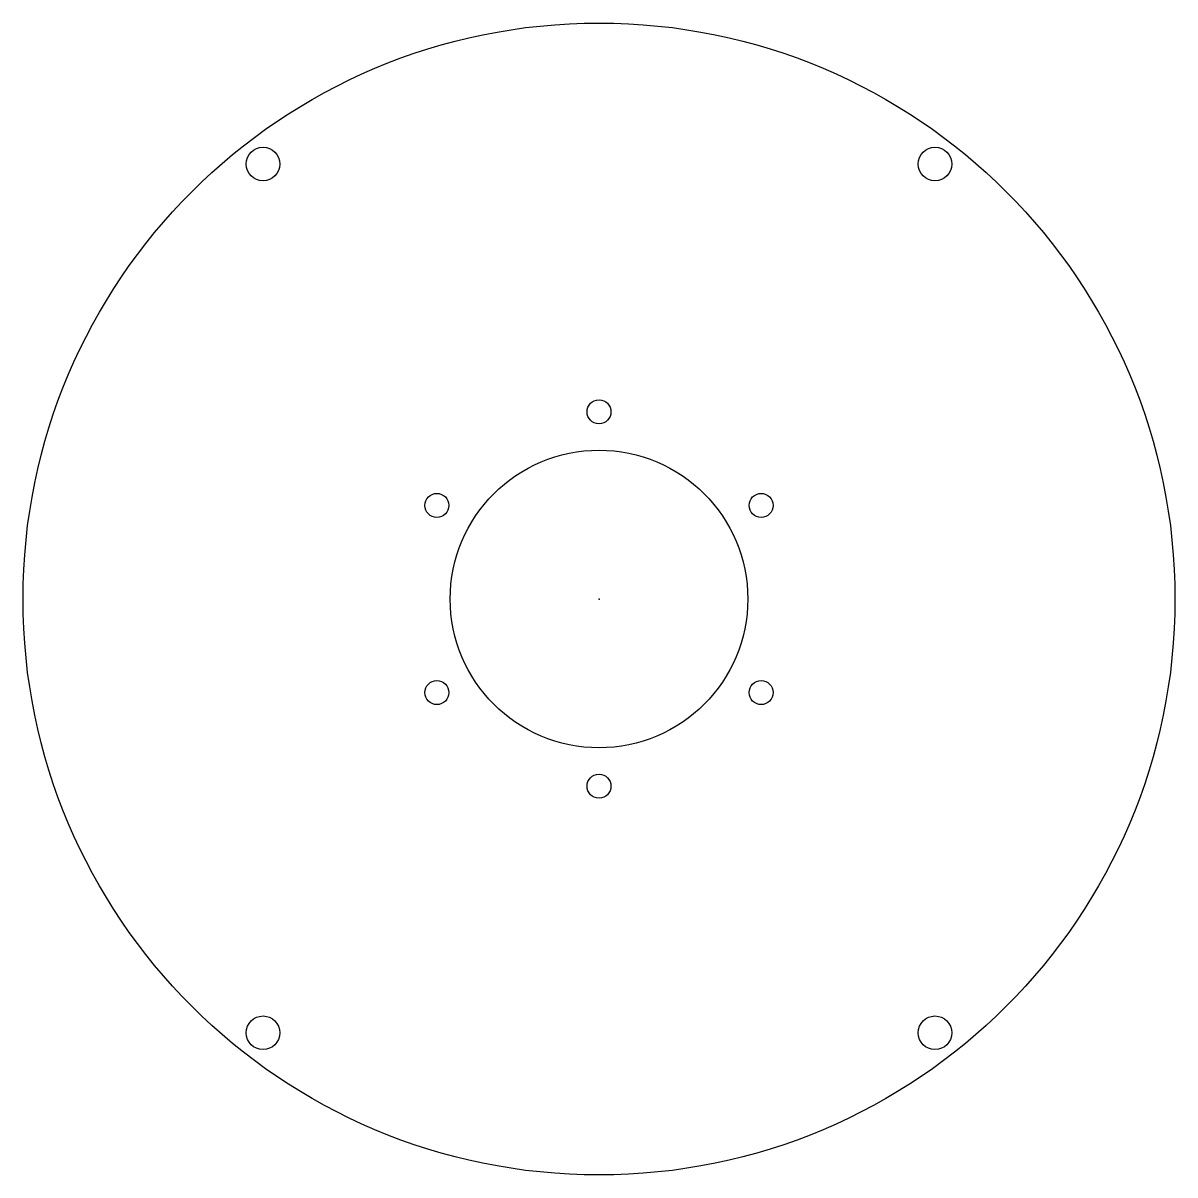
# Model space of a CAD drawing. Header units: centimetres. Extents: x -6 to 6, y -6 to 6.
import ezdxf

# ---------------------------------------------------------------- set-up
doc = ezdxf.new("R2010")
doc.units = ezdxf.units.CM
doc.header["$MEASUREMENT"] = 0
doc.layers.add('メイン基板 v3_Sketch7', color=7, linetype='Continuous')

msp = doc.modelspace()

# ---------------------------------------------------------------- linework, layer by layer
at = {"layer": 'メイン基板 v3_Sketch7'}
for centre, radius in [((0, 0, 0.16), 6), ((-3.5, 4.531, 0.16), 0.175), ((3.5, 4.531, 0.16), 0.175), ((0, 1.95, 0.16), 0.125), ((0, 0, 0.16), 1.55), ((-1.689, 0.975, 0.16), 0.125), ((1.689, 0.975, 0.16), 0.125), ((-1.689, -0.975, 0.16), 0.125), ((1.689, -0.975, 0.16), 0.125), ((0, -1.95, 0.16), 0.125), ((-3.5, -4.519, 0.16), 0.175), ((3.5, -4.519, 0.16), 0.175)]:
    msp.add_circle(centre, radius, dxfattribs=at)
msp.add_point((0, 0, 0.16), dxfattribs=at)

doc.saveas('drawing.dxf')
